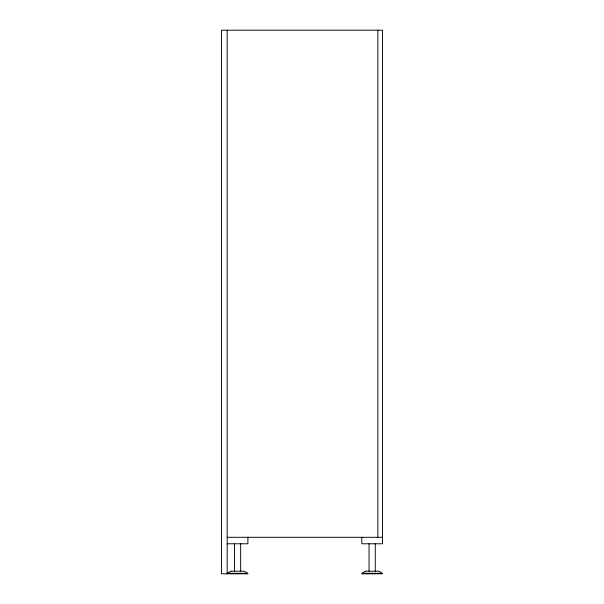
<?xml version="1.0" encoding="UTF-8"?>
<svg xmlns="http://www.w3.org/2000/svg" width="604" height="604" viewBox="0 0 604 604"><rect width="100%" height="100%" fill="white"/><g stroke="black" fill="none" stroke-linecap="round" stroke-linejoin="round"><path stroke-width="0.91" d="M227.187 537.303L382.506 537.303M227.187 543.774L247.897 543.774L247.897 537.303M247.897 573.8L221.494 573.8L221.494 30.2L382.506 30.2L382.506 543.774L361.796 543.774L361.796 537.303M361.796 573.8L382.506 573.8M377.847 30.2L377.847 537.303M375.258 543.774L375.258 571.21M372.147 573.302L372.147 573.8M369.044 543.774L369.044 571.21M240.649 543.774L240.649 571.21M237.546 573.302L237.546 573.8M234.443 543.774L234.443 571.21M227.187 30.2L227.187 573.8M230.917 571.21L227.187 573.302L247.897 573.302L244.167 571.21L230.917 571.21M365.526 571.21L361.796 573.302L382.506 573.302L378.776 571.21L365.526 571.21"/></g></svg>
